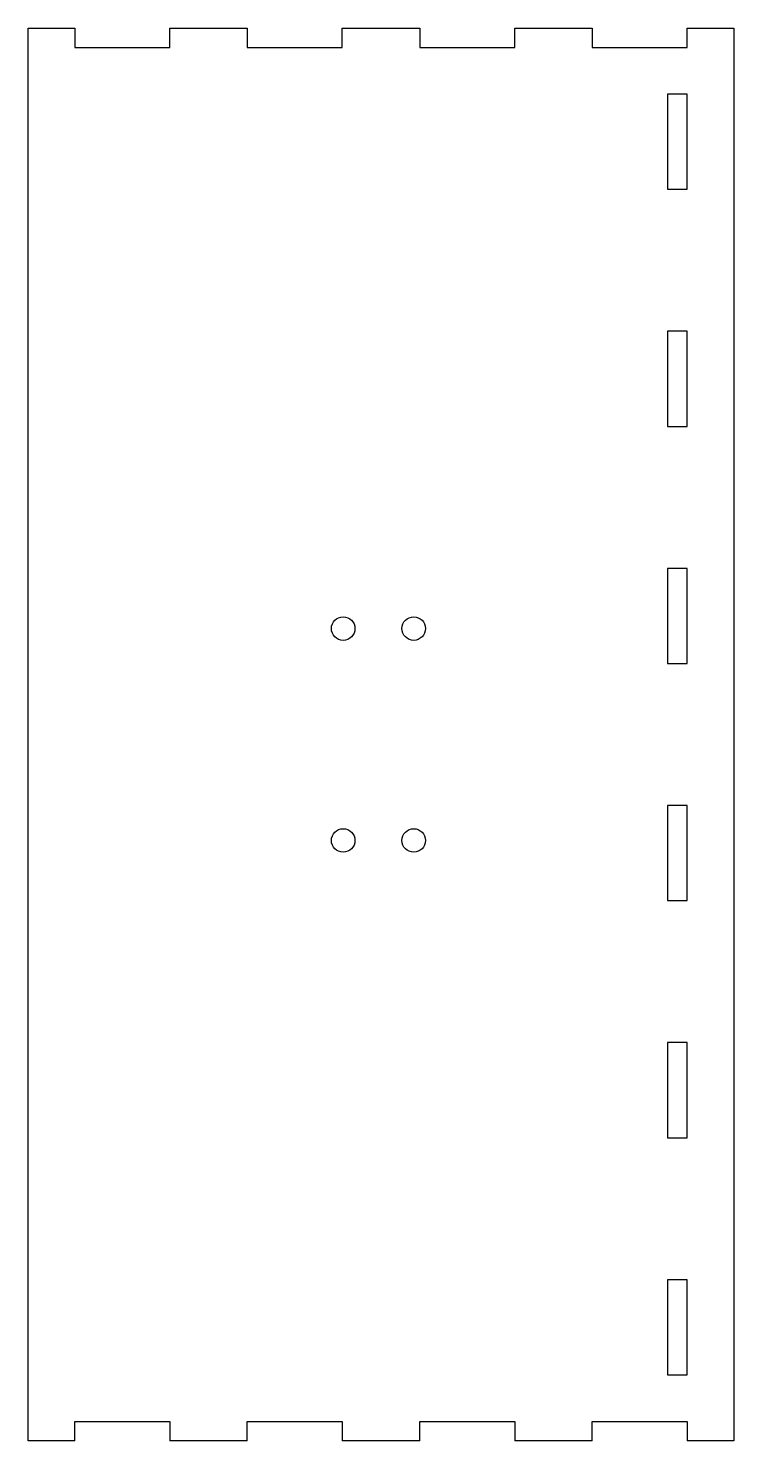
# Model space of a CAD drawing. Header units: millimetres. Extents: x -136 to 14, y -150 to 150.
import ezdxf

# ---------------------------------------------------------------- set-up
doc = ezdxf.new("R2010")
doc.units = ezdxf.units.MM

msp = doc.modelspace()

# ---------------------------------------------------------------- linework, layer by layer
at = {"color": 7, "linetype": 'Continuous', "lineweight": 25}
for p, q in [((-136, 150), (-126.1, 150)), ((-136, -150), (-136, 150)), ((-126.1, 150), (-126.1, 145.9)), ((-105.9, 150), (-89.43, 150)), ((-105.9, 145.9), (-105.9, 150)), ((-89.43, 150), (-89.43, 145.9)), ((-69.23, 150), (-52.77, 150)), ((-69.23, 145.9), (-69.23, 150)), ((-52.77, 150), (-52.77, 145.9)), ((-32.57, 150), (-16.1, 150)), ((-32.57, 145.9), (-32.57, 150)), ((-16.1, 150), (-16.1, 145.9)), ((4.1, 150), (14, 150)), ((4.1, 145.9), (4.1, 150)), ((14, 150), (14, -150)), ((-126.1, 145.9), (-105.9, 145.9)), ((-89.43, 145.9), (-69.23, 145.9)), ((-52.77, 145.9), (-32.57, 145.9)), ((-16.1, 145.9), (4.1, 145.9)), ((4.1, 136), (-0.1, 136)), ((-0.1, 136), (-0.1, 115.8)), ((4.1, 115.8), (4.1, 136)), ((-0.1, 115.8), (4.1, 115.8)), ((4.1, 85.64), (-0.1, 85.64)), ((-0.1, 85.64), (-0.1, 65.44)), ((4.1, 65.44), (4.1, 85.64)), ((-0.1, 65.44), (4.1, 65.44)), ((4.1, 35.28), (-0.1, 35.28)), ((-0.1, 35.28), (-0.1, 15.08)), ((4.1, 15.08), (4.1, 35.28)), ((-0.1, 15.08), (4.1, 15.08)), ((4.1, -15.08), (-0.1, -15.08)), ((-0.1, -15.08), (-0.1, -35.28)), ((4.1, -35.28), (4.1, -15.08)), ((-0.1, -35.28), (4.1, -35.28)), ((4.1, -65.44), (-0.1, -65.44)), ((-0.1, -65.44), (-0.1, -85.64)), ((4.1, -85.64), (4.1, -65.44)), ((-0.1, -85.64), (4.1, -85.64)), ((4.1, -115.8), (-0.1, -115.8)), ((-0.1, -115.8), (-0.1, -136)), ((4.1, -136), (4.1, -115.8)), ((-0.1, -136), (4.1, -136)), ((-126.1, -150), (-126.1, -145.9)), ((-126.1, -145.9), (-105.9, -145.9)), ((-105.9, -145.9), (-105.9, -150)), ((-89.43, -150), (-89.43, -145.9)), ((-89.43, -145.9), (-69.23, -145.9)), ((-69.23, -145.9), (-69.23, -150)), ((-52.77, -150), (-52.77, -145.9)), ((-52.77, -145.9), (-32.57, -145.9)), ((-32.57, -145.9), (-32.57, -150)), ((-16.1, -145.9), (4.1, -145.9)), ((-16.1, -150), (-16.1, -145.9)), ((4.1, -145.9), (4.1, -150)), ((-126.1, -150), (-136, -150)), ((-89.43, -150), (-105.9, -150)), ((-52.77, -150), (-69.23, -150)), ((-16.1, -150), (-32.57, -150)), ((14, -150), (4.1, -150))]:
    msp.add_line(p, q, dxfattribs=at)
for centre in [(-69.04, 22.5), (-54.04, 22.5), (-69.04, -22.5), (-54.04, -22.5)]:
    msp.add_circle(centre, 2.5, dxfattribs=at)

doc.saveas('drawing.dxf')
